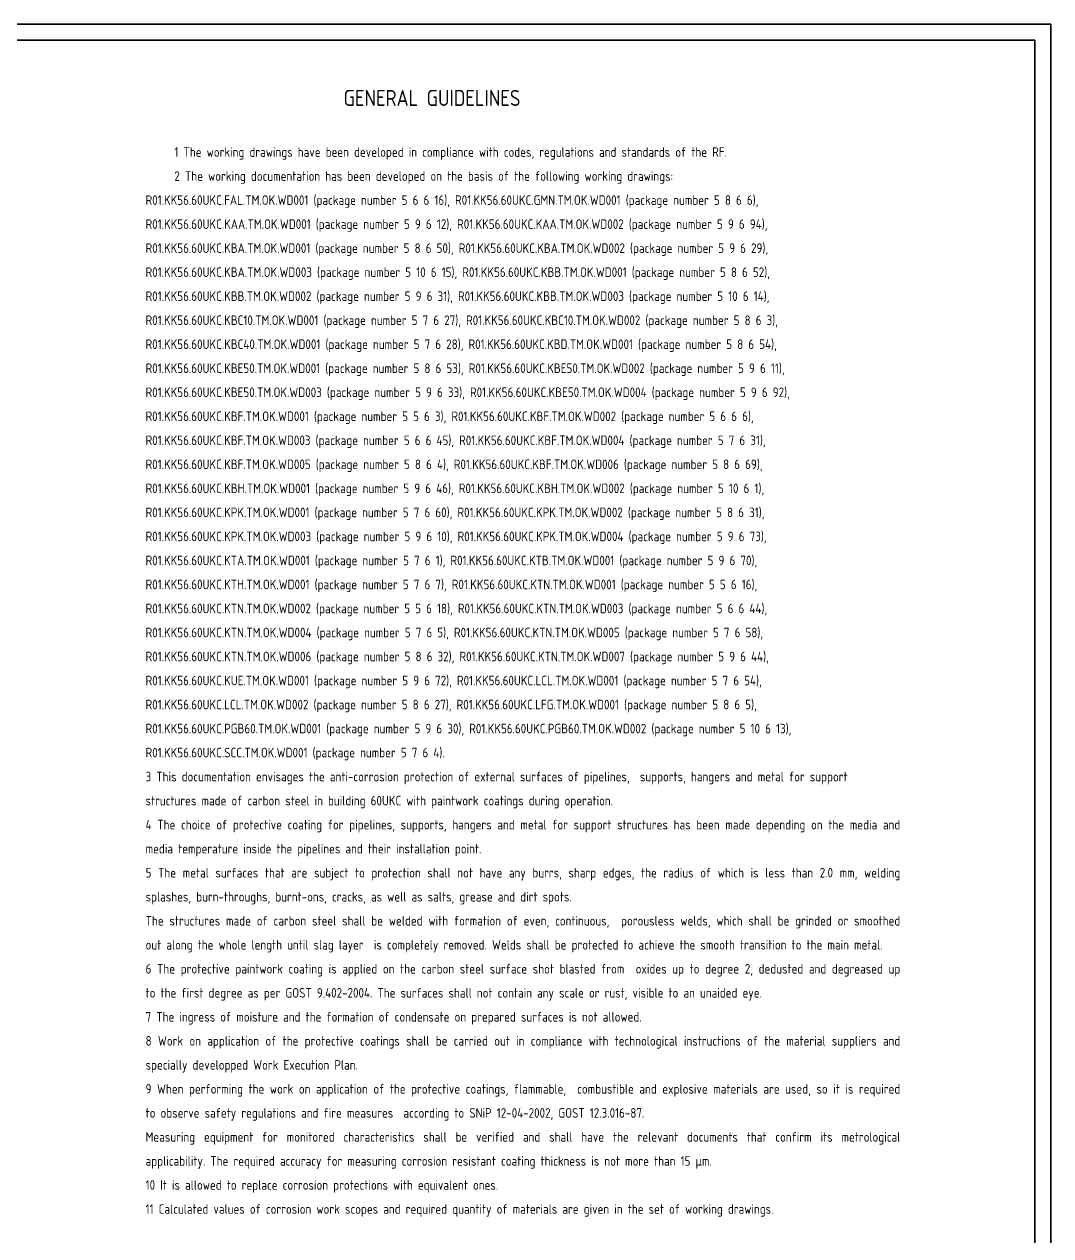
# Model space of a CAD drawing. Header units: millimetres. Extents: x 2479 to 3320, y 665 to 1259.
# Drawn here: x 2999.4 to 3320, y 880.5 to 1258.8 of the extents above; entities that cross this region are included whole.
import ezdxf

# ---------------------------------------------------------------- set-up
doc = ezdxf.new("R2010")
doc.units = ezdxf.units.MM
doc.header["$MEASUREMENT"] = 0
doc.layers.add('TITUL', color=7, linetype='Continuous')
doc.layers.add('YELLOW', color=2, linetype='Continuous')
doc.layers.add('Текст', color=7, linetype='Continuous', lineweight=25)
doc.styles.add('ROMANS', font='romans.shx', dxfattribs={"width": 0.8})

msp = doc.modelspace()

# ---------------------------------------------------------------- linework, layer by layer
for p, q in [((3319.958, 1258.825), (2478.958, 1258.825)), ((3319.958, 1258.825), (2478.958, 1258.825)), ((3319.958, 664.825), (3319.958, 1258.825))]:
    msp.add_line(p, q)
at = {"layer": 'TITUL', "color": 1}
for p, q in [((3314.958, 1253.825), (2498.958, 1253.825)), ((3314.958, 669.825), (3314.958, 1253.825))]:
    msp.add_line(p, q, dxfattribs=at)

# ---------------------------------------------------------------- texts
at = {"layer": 'YELLOW', "insert": (3037.268, 1220.411), "char_height": 3, "width": 255.35633, "attachment_point": 1, "style": 'ROMANS'}
msp.add_mtext('\\pxi3qjsm1.5;1 The working drawings have been developed in compliance with codes, regulations and standards of the RF. \\P2 The working documentation has been developed on the basis of the following working drawings:\\P\\pi0ql;R01.KK56.60UKC.FAL.TM.OK.WD001 (package number 5 6 6 16), R01.KK56.60UKC.GMN.TM.OK.WD001 (package number 5 8 6 6), R01.KK56.60UKC.KAA.TM.OK.WD001 (package number 5 9 6 12), R01.KK56.60UKC.KAA.TM.OK.WD002 (package number 5 9 6 94), R01.KK56.60UKC.KBA.TM.OK.WD001 (package number 5 8 6 50), R01.KK56.60UKC.KBA.TM.OK.WD002 (package number 5 9 6 29), R01.KK56.60UKC.KBA.TM.OK.WD003 (package number 5 10 6 15), R01.KK56.60UKC.KBB.TM.OK.WD001 (package number 5 8 6 52), R01.KK56.60UKC.KBB.TM.OK.WD002 (package number 5 9 6 31), R01.KK56.60UKC.KBB.TM.OK.WD003 (package number 5 10 6 14), R01.KK56.60UKC.KBC10.TM.OK.WD001 (package number 5 7 6 27), R01.KK56.60UKC.KBC10.TM.OK.WD002 (package number 5 8 6 3), R01.KK56.60UKC.KBC40.TM.OK.WD001 (package number 5 7 6 28), R01.KK56.60UKC.KBD.TM.OK.WD001 (package number 5 8 6 54), R01.KK56.60UKC.KBE50.TM.OK.WD001 (package number 5 8 6 53), R01.KK56.60UKC.KBE50.TM.OK.WD002 (package number 5 9 6 11), R01.KK56.60UKC.KBE50.TM.OK.WD003 (package number 5 9 6 33), R01.KK56.60UKC.KBE50.TM.OK.WD004 (package number 5 9 6 92), R01.KK56.60UKC.KBF.TM.OK.WD001 (package number 5 5 6 3), R01.KK56.60UKC.KBF.TM.OK.WD002 (package number 5 6 6 6), R01.KK56.60UKC.KBF.TM.OK.WD003 (package number 5 6 6 45), R01.KK56.60UKC.KBF.TM.OK.WD004 (package number 5 7 6 31), R01.KK56.60UKC.KBF.TM.OK.WD005 (package number 5 8 6 4), R01.KK56.60UKC.KBF.TM.OK.WD006 (package number 5 8 6 69), R01.KK56.60UKC.KBH.TM.OK.WD001 (package number 5 9 6 46), R01.KK56.60UKC.KBH.TM.OK.WD002 (package number 5 10 6 1), R01.KK56.60UKC.KPK.TM.OK.WD001 (package number 5 7 6 60), R01.KK56.60UKC.KPK.TM.OK.WD002 (package number 5 8 6 31), R01.KK56.60UKC.KPK.TM.OK.WD003 (package number 5 9 6 10), R01.KK56.60UKC.KPK.TM.OK.WD004 (package number 5 9 6 73), R01.KK56.60UKC.KTA.TM.OK.WD001 (package number 5 7 6 1), R01.KK56.60UKC.KTB.TM.OK.WD001 (package number 5 9 6 70), R01.KK56.60UKC.KTH.TM.OK.WD001 (package number 5 7 6 7), R01.KK56.60UKC.KTN.TM.OK.WD001 (package number 5 5 6 16), R01.KK56.60UKC.KTN.TM.OK.WD002 (package number 5 5 6 18), R01.KK56.60UKC.KTN.TM.OK.WD003 (package number 5 6 6 44), R01.KK56.60UKC.KTN.TM.OK.WD004 (package number 5 7 6 5), R01.KK56.60UKC.KTN.TM.OK.WD005 (package number 5 7 6 58), R01.KK56.60UKC.KTN.TM.OK.WD006 (package number 5 8 6 32), R01.KK56.60UKC.KTN.TM.OK.WD007 (package number 5 9 6 44), R01.KK56.60UKC.KUE.TM.OK.WD001 (package number 5 9 6 72), R01.KK56.60UKC.LCL.TM.OK.WD001 (package number 5 7 6 54), R01.KK56.60UKC.LCL.TM.OK.WD002 (package number 5 8 6 27), R01.KK56.60UKC.LFG.TM.OK.WD001 (package number 5 8 6 5), R01.KK56.60UKC.PGB60.TM.OK.WD001 (package number 5 9 6 30), R01.KK56.60UKC.PGB60.TM.OK.WD002 (package number 5 10 6 13), R01.KK56.60UKC.SCC.TM.OK.WD001 (package number 5 7 6 4).{\\C2;\\P\\pi3q*;}3 This documentation envisages the anti-corrosion protection of external surfaces of pipelines,  supports, hangers and metal for support structures made of carbon steel in building 60UKC with paintwork coatings during operation. \\P\\pqj;4 The choice of protective coating for pipelines, supports, hangers and metal for support structures has been made depending on the media and media temperature inside the pipelines and their installation point.    {\\C2;\\P5 The metal surfaces that are subject to protection shall not have any burrs, }sharp edges, the radius of which is less than 2.0 mm, welding splashes, burn-throughs, burnt-ons, cracks, as well as salts, grease and dirt spots. \\PThe structures made of carbon steel shall be welded with formation of even, continuous,  porousless welds, which shall be grinded or smoothed out along the whole length until slag layer  is completely removed. Welds shall be protected to achieve the smooth transition to the main metal. \\P{\\C2;6 The protective paintwork coating is applied on the carbon steel surface shot blasted from  oxides up to degree 2, dedusted and degreased up to the first degree as per GOST 9.402-2004. }The surfaces shall not contain any scale or rust, visible to an unaided eye. \\P7 The ingress of moisture and the formation of condensate on prepared surfaces is not allowed. \\P8 Work on application of the protective coatings shall be carried out in compliance with technological instructions of the material suppliers and specially developped Work Execution Plan.   \\P9 When performing the work on application of the protective coatings, flammable,  combustible and explosive materials are used, so it is required to observe safety regulations and fire measures  according to SNiP 12-04-2002, GOST 12.3.016-87. \\PMeasuring equipment for monitored characteristics shall be verified and shall have the relevant documents that confirm its metrological applicability. The required accuracy for measuring corrosion resistant coating thickness is not more than 15 µm.\\P{\\C2;10 It is allowed to replace corrosion protections with equivalent ones. \\P}11 Calculated values of corrosion work scopes and required quantity of materials are given in the set of working drawings. {\\C2;\\P\\P} ', dxfattribs=at)
at = {"layer": 'Текст', "color": 3, "style": 'ROMANS', "width": 0.8}
msp.add_text('GENERAL GUIDELINES', height=5, dxfattribs=at).set_placement((3099.117, 1233.3))

doc.saveas('drawing.dxf')
